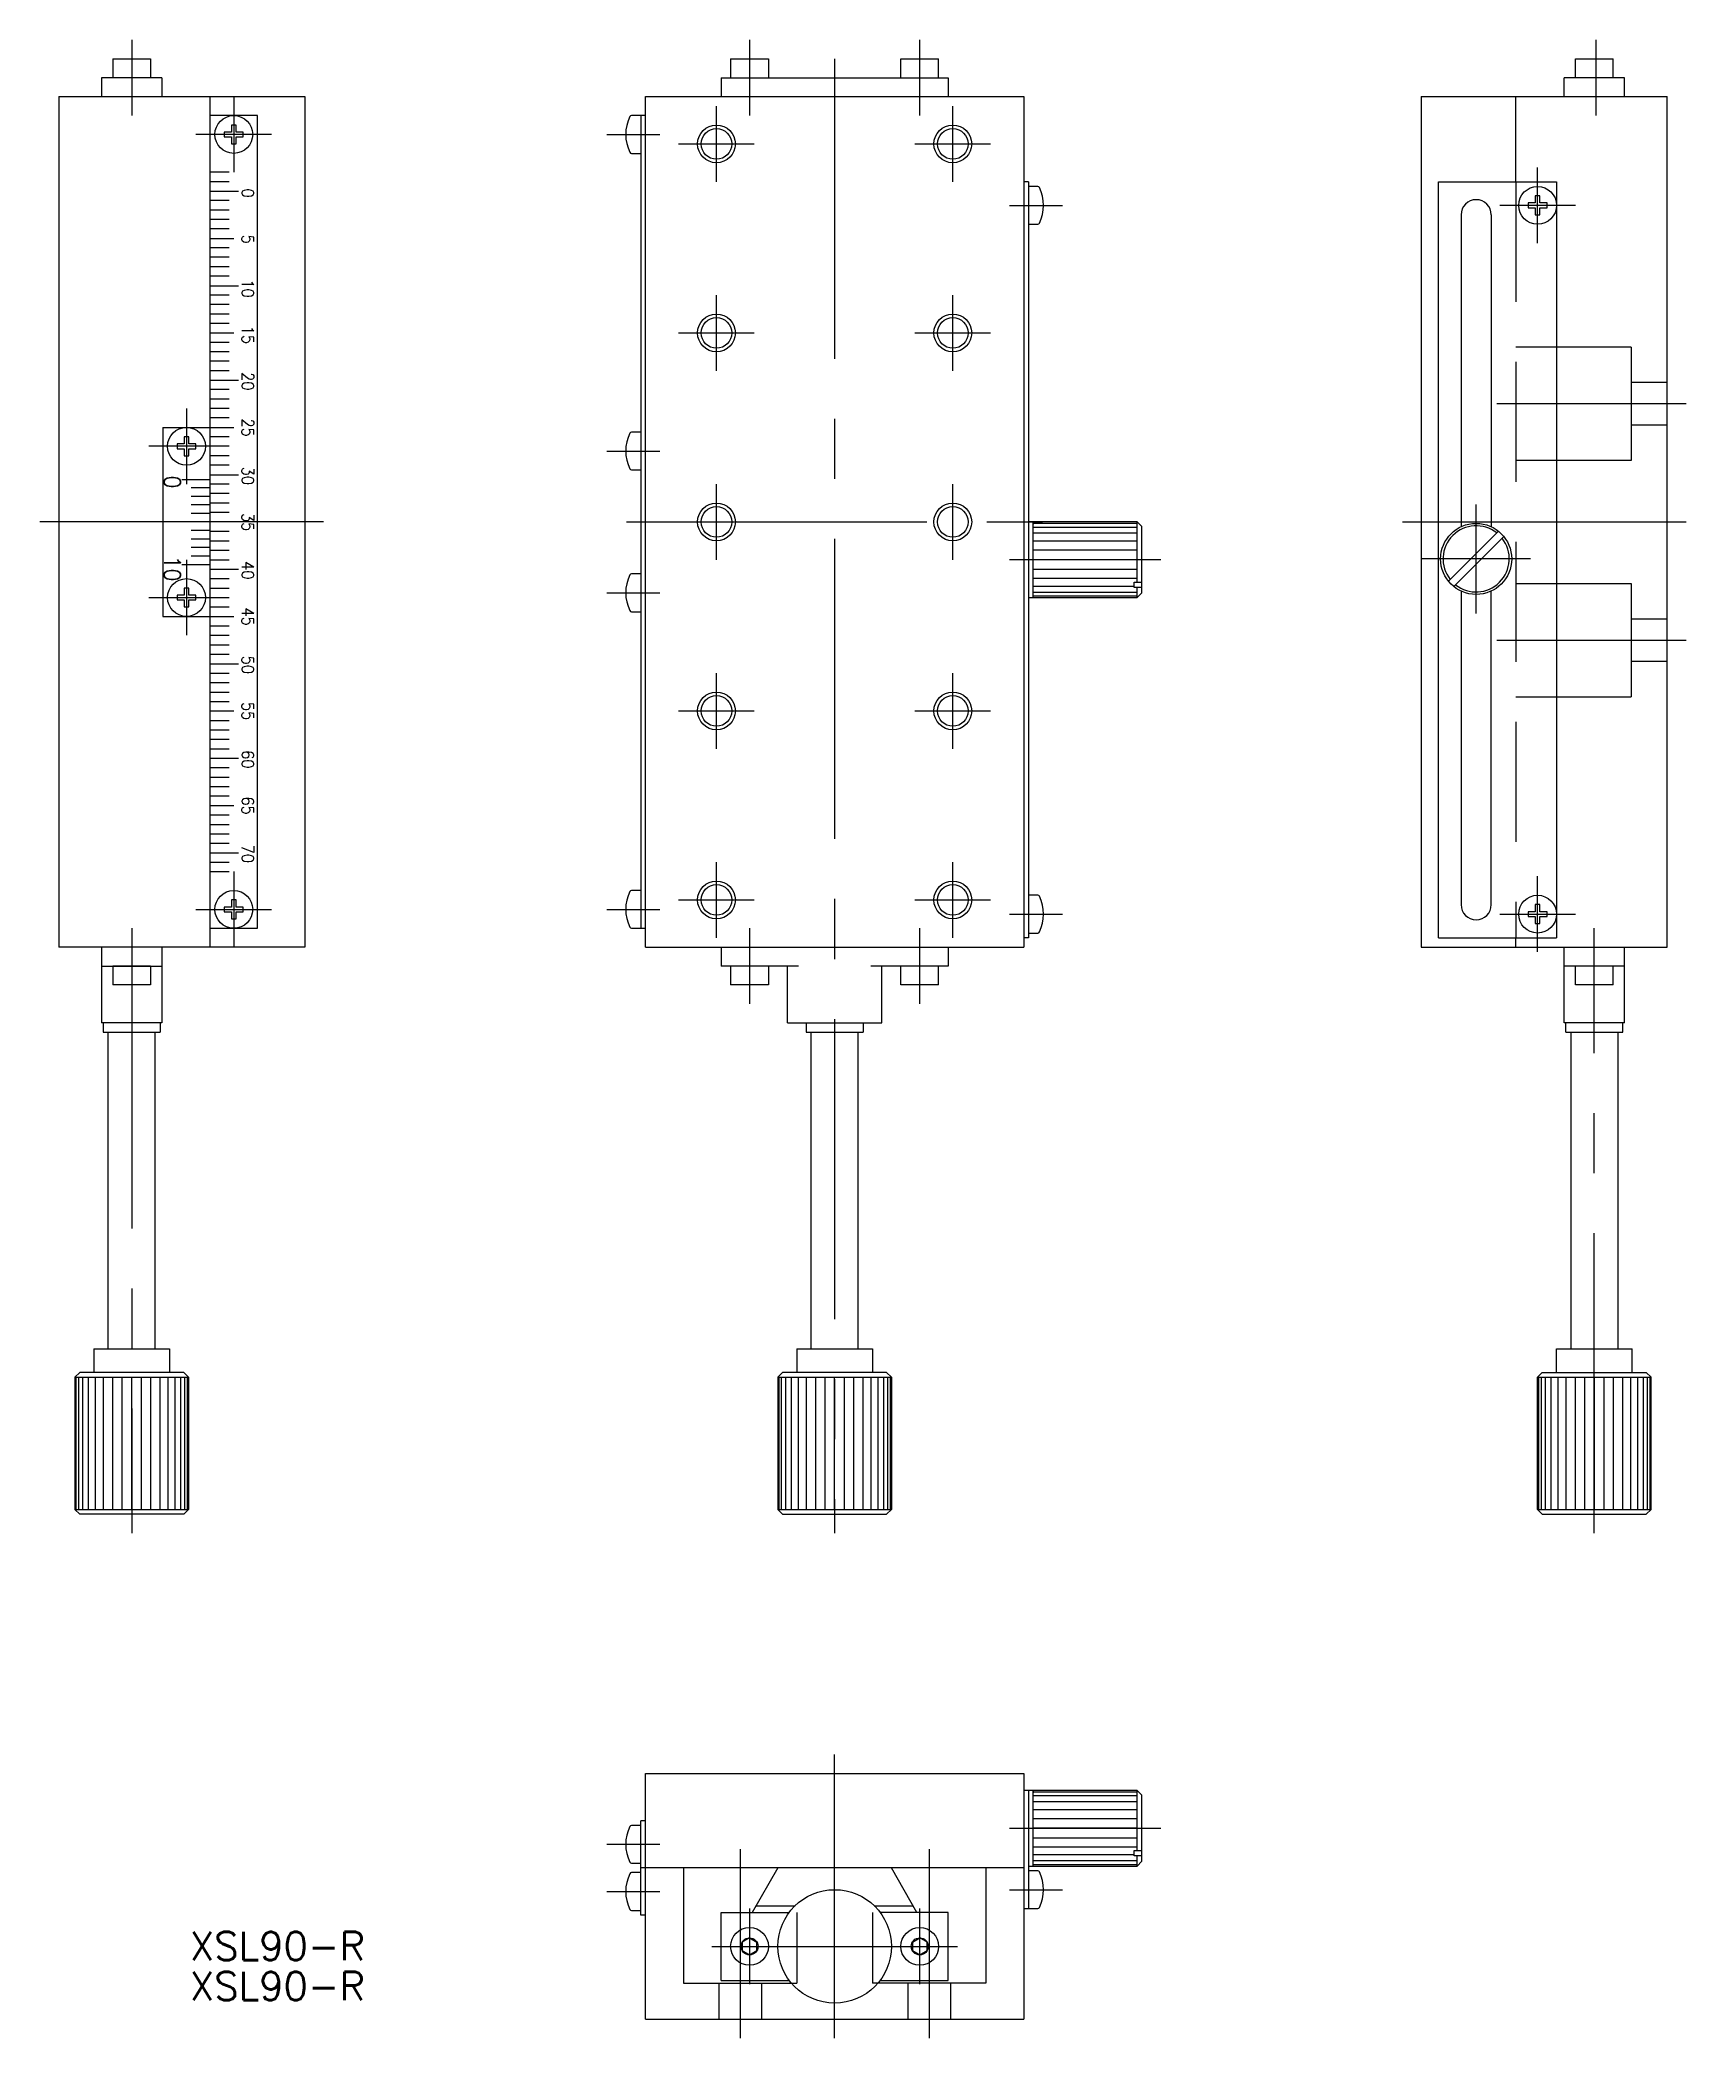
# Model space of a CAD drawing. Extents: x -84 to 90, y -160 to 51.
import ezdxf

# ---------------------------------------------------------------- set-up
doc = ezdxf.new("R2010")
doc.units = 0
doc.linetypes.add('CENTER', pattern=[50.8, 31.75, -6.35, 6.35, -6.35])
doc.linetypes.add('DASHED', pattern=[19.05, 12.7, -6.35])
doc.layers.get('0').update_dxf_attribs({"linetype": 'CONTINUOUS'})
doc.layers.add('CENTER', color=1, linetype='CENTER')
doc.styles.add('CONVERTER_1', font='txt.shx', dxfattribs={"width": 0.9})
doc.styles.get("Standard").update_dxf_attribs({"font": 'txt.shx', "height": 3, "bigfont": 'bigfont.shx'})

# ---------------------------------------------------------------- blocks, each defined once
blk = doc.blocks.new('*U2')
at = {"color": 7, "linetype": 'CONTINUOUS', "style": 'CONVERTER_1', "width": 0.9}
blk.add_text('70', height=1.25, rotation=270, dxfattribs=at).set_placement((-62.69, -34.16))
blk = doc.blocks.new('*U3')
at = {"color": 7, "linetype": 'CONTINUOUS', "style": 'CONVERTER_1', "width": 0.9}
blk.add_text('65', height=1.25, rotation=270, dxfattribs=at).set_placement((-62.69, -29.06))
blk = doc.blocks.new('*U4')
at = {"color": 7, "linetype": 'CONTINUOUS', "style": 'CONVERTER_1', "width": 0.9}
blk.add_text('60', height=1.25, rotation=270, dxfattribs=at).set_placement((-62.69, -24.16))
blk = doc.blocks.new('*U5')
at = {"color": 7, "linetype": 'CONTINUOUS', "style": 'CONVERTER_1', "width": 0.9}
blk.add_text('50', height=1.25, rotation=270, dxfattribs=at).set_placement((-62.69, -14.16))
blk = doc.blocks.new('*U6')
at = {"color": 7, "linetype": 'CONTINUOUS', "style": 'CONVERTER_1', "width": 0.9}
blk.add_text('55', height=1.25, rotation=270, dxfattribs=at).set_placement((-62.69, -19.06))
blk = doc.blocks.new('*U7')
at = {"color": 7, "linetype": 'CONTINUOUS', "style": 'CONVERTER_1', "width": 0.9}
blk.add_text('45', height=1.25, rotation=270, dxfattribs=at).set_placement((-62.69, -9.06))
blk = doc.blocks.new('*U8')
at = {"color": 7, "linetype": 'CONTINUOUS', "style": 'CONVERTER_1', "width": 0.9}
blk.add_text('10', height=1.75, rotation=270, dxfattribs=at).set_placement((-70.94, -3.58))
blk = doc.blocks.new('*U9')
at = {"color": 7, "linetype": 'CONTINUOUS', "style": 'CONVERTER_1', "width": 0.9}
blk.add_text('40', height=1.25, rotation=270, dxfattribs=at).set_placement((-62.69, -4.16))
blk = doc.blocks.new('*U10')
at = {"color": 7, "linetype": 'CONTINUOUS', "style": 'CONVERTER_1', "width": 0.9}
blk.add_text('35', height=1.25, rotation=270, dxfattribs=at).set_placement((-62.69, 0.94))
blk = doc.blocks.new('*U11')
at = {"color": 7, "linetype": 'CONTINUOUS', "style": 'CONVERTER_1', "width": 0.9}
blk.add_text('0', height=1.75, rotation=270, dxfattribs=at).set_placement((-70.94, 4.89))
blk = doc.blocks.new('*U12')
at = {"color": 7, "linetype": 'CONTINUOUS', "style": 'CONVERTER_1', "width": 0.9}
blk.add_text('25', height=1.25, rotation=270, dxfattribs=at).set_placement((-62.69, 10.94))
blk = doc.blocks.new('*U13')
at = {"color": 7, "linetype": 'CONTINUOUS', "style": 'CONVERTER_1', "width": 0.9}
blk.add_text('30', height=1.25, rotation=270, dxfattribs=at).set_placement((-62.69, 5.84))
blk = doc.blocks.new('*U14')
at = {"color": 7, "linetype": 'CONTINUOUS', "style": 'CONVERTER_1', "width": 0.9}
blk.add_text('20', height=1.25, rotation=270, dxfattribs=at).set_placement((-62.69, 15.84))
blk = doc.blocks.new('*U15')
at = {"color": 7, "linetype": 'CONTINUOUS', "style": 'CONVERTER_1', "width": 0.9}
blk.add_text('15', height=1.25, rotation=270, dxfattribs=at).set_placement((-62.69, 20.75))
blk = doc.blocks.new('*U16')
at = {"color": 7, "linetype": 'CONTINUOUS', "style": 'CONVERTER_1', "width": 0.9}
blk.add_text('10', height=1.25, rotation=270, dxfattribs=at).set_placement((-62.69, 25.66))
blk = doc.blocks.new('*U17')
at = {"color": 7, "linetype": 'CONTINUOUS', "style": 'CONVERTER_1', "width": 0.9}
blk.add_text('0', height=1.25, rotation=270, dxfattribs=at).set_placement((-62.69, 35.28))
blk = doc.blocks.new('*U18')
at = {"color": 7, "linetype": 'CONTINUOUS', "style": 'CONVERTER_1', "width": 0.9}
blk.add_text('5', height=1.25, rotation=270, dxfattribs=at).set_placement((-62.69, 30.38))
blk = doc.blocks.new('*U19')
at = {"color": 7, "linetype": 'CONTINUOUS'}
blk.add_text('XSL90-R', height=3, dxfattribs=at).set_placement((-68.19, -152.19))
blk = doc.blocks.new('*U20')
at = {"color": 7, "linetype": 'CONTINUOUS'}
blk.add_text('XSL90-R', height=3, dxfattribs=at).set_placement((-68.19, -156.44))

msp = doc.modelspace()

# ---------------------------------------------------------------- linework, layer by layer
at = {"color": 7, "linetype": 'CONTINUOUS'}
for p, q in [((-76.36, 49), (-76.36, 47)), ((-76.36, 49), (-72.36, 49)), ((-72.36, 49), (-72.36, 47)), ((-11, 49), (-11, 47)), ((-11, 49), (-7, 49)), ((-7, 49), (-7, 47)), ((7, 47), (7, 49)), ((7, 49), (11, 49)), ((11, 47), (11, 49)), ((78.36, 47), (78.36, 49)), ((78.36, 49), (82.36, 49)), ((82.36, 47), (82.36, 49)), ((-71.16, 47), (-77.56, 47)), ((-77.56, 47), (-77.56, 45)), ((-71.16, 47), (-71.16, 45)), ((-12, 47), (12, 47)), ((-12, 47), (-12, 45)), ((11, 47), (12, 47)), ((12, 47), (12, 45)), ((83.56, 47), (77.16, 47)), ((77.16, 45), (77.16, 47)), ((83.56, 45), (83.56, 47)), ((-82.06, 45), (-82.06, -45)), ((-82.06, 45), (-56.06, 45)), ((-66.06, -43), (-66.06, 45)), ((-56.06, 45), (-56.06, -45)), ((-20, -45), (-20, 45)), ((-20, 45), (20, 45)), ((20, 45), (20, -45)), ((62.06, 45), (88.06, 45)), ((62.06, 45), (62.06, -45)), ((72.06, 36), (72.06, 45)), ((88.06, -45), (88.06, 45)), ((-61.06, 43), (-66.06, 43)), ((-61.06, -43), (-61.06, 43)), ((-20, 43), (-21.49, 43)), ((-20.5, 43), (-20.5, -43)), ((-63.81, 41.25), (-64.56, 41.25)), ((-64.56, 41.25), (-64.56, 40.75)), ((-64.56, 40.75), (-63.81, 40.75)), ((-63.81, 42), (-63.81, 41.25)), ((-63.31, 42), (-63.81, 42)), ((-63.81, 40.75), (-63.81, 40)), ((-63.31, 41.25), (-63.31, 42)), ((-62.56, 41.25), (-63.31, 41.25)), ((-63.31, 40), (-63.31, 40.75)), ((-63.31, 40.75), (-62.56, 40.75)), ((-62.56, 40.75), (-62.56, 41.25)), ((-63.81, 40), (-63.31, 40)), ((-21.49, 39), (-20.5, 39)), ((-64.06, 37), (-66.06, 37)), ((-64.06, 36), (-66.06, 36)), ((20.5, 36), (20, 36)), ((20.5, 36), (20.5, -44)), ((63.86, -44), (63.86, 36)), ((63.86, 36), (76.36, 36)), ((76.36, 36), (76.36, -44)), ((-66.06, 35), (-63.06, 35)), ((-64.06, 34), (-66.06, 34)), ((21.49, 35.5), (20.5, 35.5)), ((74.61, 34.5), (74.11, 34.5)), ((74.11, 34.5), (74.11, 33.75)), ((74.61, 33.75), (74.61, 34.5)), ((-64.06, 33), (-66.06, 33)), ((-64.06, 32), (-66.06, 32)), ((66.26, 32.5), (66.26, -0.51)), ((69.46, 32.5), (69.46, -0.51)), ((74.11, 33.75), (73.36, 33.75)), ((73.36, 33.75), (73.36, 33.25)), ((73.36, 33.25), (74.11, 33.25)), ((74.11, 33.25), (74.11, 32.5)), ((74.11, 32.5), (74.61, 32.5)), ((75.36, 33.75), (74.61, 33.75)), ((74.61, 33.25), (75.36, 33.25)), ((74.61, 32.5), (74.61, 33.25)), ((75.36, 33.25), (75.36, 33.75)), ((-64.06, 31), (-66.06, 31)), ((-66.06, 25), (-66.06, 30)), ((-66.06, 30), (-63.56, 30)), ((20.5, 31.5), (21.49, 31.5)), ((-64.06, 29), (-66.06, 29)), ((-64.06, 28), (-66.06, 28)), ((-64.06, 27), (-66.06, 27)), ((-64.06, 26), (-66.06, 26)), ((-66.06, 25), (-63.06, 25)), ((-64.06, 24), (-66.06, 24)), ((-64.06, 23), (-66.06, 23)), ((-64.06, 22), (-66.06, 22)), ((-64.06, 21), (-66.06, 21)), ((-66.06, 20), (-63.56, 20)), ((-64.06, 19), (-66.06, 19)), ((-64.06, 18), (-66.06, 18)), ((-64.06, 17), (-66.06, 17)), ((-64.06, 16), (-66.06, 16)), ((-66.06, 15), (-63.06, 15)), ((-64.06, 14), (-66.06, 14)), ((-64.06, 13), (-66.06, 13)), ((-64.06, 12), (-66.06, 12)), ((-64.06, 11), (-66.06, 11)), ((-71.06, 10), (-63.56, 10)), ((-71.06, 10), (-71.06, -10)), ((-68.31, 9), (-68.81, 9)), ((-68.81, 9), (-68.81, 8.25)), ((-68.31, 8.25), (-68.31, 9)), ((-64.06, 9), (-66.06, 9)), ((-20.5, 9.5), (-21.49, 9.5)), ((-68.81, 8.25), (-69.56, 8.25)), ((-69.56, 8.25), (-69.56, 7.75)), ((-69.56, 7.75), (-68.81, 7.75)), ((-68.81, 7.75), (-68.81, 7)), ((-68.81, 7), (-68.31, 7)), ((-67.56, 8.25), (-68.31, 8.25)), ((-68.31, 7), (-68.31, 7.75)), ((-68.31, 7.75), (-67.56, 7.75)), ((-67.56, 7.75), (-67.56, 8.25)), ((-64.06, 8), (-66.06, 8)), ((-64.06, 7), (-66.06, 7)), ((-69.06, 4.5), (-66.06, 4.5)), ((-64.06, 6), (-66.06, 6)), ((-66.06, 5), (-63.06, 5)), ((-21.49, 5.5), (-20.5, 5.5)), ((-66.06, 3.6), (-68.06, 3.6)), ((-66.06, 2.7), (-68.06, 2.7)), ((-64.06, 4), (-66.06, 4)), ((-64.06, 3), (-66.06, 3)), ((-63.56, 0), (-68.56, 0)), ((-66.06, 1.8), (-68.06, 1.8)), ((-66.06, 0.9), (-68.06, 0.9)), ((-64.06, 2), (-66.06, 2)), ((-64.06, 1), (-66.06, 1)), ((32, 0), (20.5, 0)), ((21, -8), (21, 0)), ((21, 0), (21, -0.25)), ((32, -6.36), (32, 0)), ((32, 0), (32.5, -0.5)), ((-66.06, -0.9), (-68.06, -0.9)), ((-68.06, -1.8), (-66.06, -1.8)), ((-64.06, -1), (-66.06, -1)), ((-66.06, -2), (-64.06, -2)), ((21, -0.14), (32, -0.14)), ((21, -0.54), (32, -0.54)), ((21, -1.17), (32, -1.17)), ((21, -2), (32, -2)), ((32.5, -7.5), (32.5, -0.5)), ((64.93, -6.28), (70.22, -0.99)), ((65.5, -6.84), (70.79, -1.55)), ((-66.06, -2.7), (-68.06, -2.7)), ((-68.06, -3.6), (-66.06, -3.6)), ((-66.06, -3), (-64.06, -3)), ((-66.06, -4), (-64.06, -4)), ((21, -2.96), (32, -2.96)), ((32, -4), (21, -4)), ((-69.06, -4.5), (-66.06, -4.5)), ((-66.06, -5), (-63.06, -5)), ((-66.06, -6), (-64.06, -6)), ((-20.5, -5.5), (-21.49, -5.5)), ((32, -5.04), (21, -5.04)), ((32, -6), (21, -6)), ((-68.81, -7.75), (-69.56, -7.75)), ((-69.56, -7.75), (-69.56, -8.25)), ((-68.81, -7.75), (-69.56, -7.75)), ((-69.56, -8.25), (-68.81, -8.25)), ((-68.81, -7), (-68.81, -7.75)), ((-68.31, -7), (-68.81, -7)), ((-68.81, -7), (-68.81, -7.75)), ((-68.81, -8.25), (-68.81, -9)), ((-68.31, -7.75), (-68.31, -7)), ((-67.56, -7.75), (-68.31, -7.75)), ((-68.31, -9), (-68.31, -8.25)), ((-68.31, -8.25), (-67.56, -8.25)), ((-67.56, -8.25), (-67.56, -7.75)), ((-66.06, -7), (-64.06, -7)), ((-66.06, -8), (-64.06, -8)), ((20.5, -8), (32, -8)), ((31.7, -6.83), (21, -6.83)), ((32, -7.46), (21, -7.46)), ((32, -7.86), (21, -7.86)), ((31.7, -6.93), (31.7, -6.36)), ((31.7, -6.36), (32.5, -6.36)), ((32.5, -6.93), (31.7, -6.93)), ((32, -8), (32, -6.93)), ((32.5, -7.5), (32, -8)), ((66.26, -7.32), (66.26, -40.5)), ((69.46, -40.5), (69.46, -7.32)), ((-71.06, -10), (-63.56, -10)), ((-68.81, -9), (-68.31, -9)), ((-66.06, -9), (-64.06, -9)), ((-21.49, -9.5), (-20.5, -9.5)), ((-66.06, -11), (-64.06, -11)), ((-66.06, -12), (-64.06, -12)), ((-66.06, -13), (-64.06, -13)), ((-66.06, -14), (-64.06, -14)), ((-66.06, -15), (-63.06, -15)), ((-66.06, -16), (-64.06, -16)), ((-66.06, -17), (-64.06, -17)), ((-66.06, -18), (-64.06, -18)), ((-66.06, -19), (-64.06, -19)), ((-66.06, -20), (-63.56, -20)), ((-66.06, -21), (-64.06, -21)), ((-66.06, -22), (-64.06, -22)), ((-66.06, -23), (-64.06, -23)), ((-66.06, -24), (-64.06, -24)), ((-66.06, -25), (-63.06, -25)), ((-66.06, -26), (-64.06, -26)), ((-66.06, -27), (-64.06, -27)), ((-66.06, -28), (-64.06, -28)), ((-66.06, -29), (-64.06, -29)), ((-66.06, -30), (-63.56, -30)), ((-66.06, -31), (-64.06, -31)), ((-66.06, -32), (-64.06, -32)), ((-66.06, -33), (-64.06, -33)), ((-66.06, -34), (-64.06, -34)), ((-66.06, -35), (-63.06, -35)), ((-66.06, -36), (-64.06, -36)), ((-66.06, -37), (-64.06, -37)), ((-63.81, -40), (-63.81, -40.75)), ((-63.31, -40), (-63.81, -40)), ((-63.31, -40.75), (-63.31, -40)), ((-20.5, -39), (-21.49, -39)), ((21.49, -39.5), (20.5, -39.5)), ((-64.56, -40.75), (-64.56, -41.25)), ((-63.81, -40.75), (-64.56, -40.75)), ((-64.56, -41.25), (-63.81, -41.25)), ((-63.81, -41.25), (-63.81, -42)), ((-63.81, -42), (-63.31, -42)), ((-62.56, -40.75), (-63.31, -40.75)), ((-63.31, -41.25), (-62.56, -41.25)), ((-63.31, -42), (-63.31, -41.25)), ((-62.56, -41.25), (-62.56, -40.75)), ((73.36, -41.25), (73.36, -41.75)), ((74.11, -41.25), (73.36, -41.25)), ((73.36, -41.75), (74.11, -41.75)), ((74.11, -40.5), (74.11, -41.25)), ((74.61, -40.5), (74.11, -40.5)), ((74.11, -41.75), (74.11, -42.5)), ((74.61, -41.25), (74.61, -40.5)), ((75.36, -41.25), (74.61, -41.25)), ((74.61, -41.75), (75.36, -41.75)), ((74.61, -42.5), (74.61, -41.75)), ((75.36, -41.75), (75.36, -41.25)), ((-66.06, -43), (-61.06, -43)), ((-66.06, -45), (-66.06, -43)), ((-21.49, -43), (-20, -43)), ((20.5, -44), (20, -44)), ((20.5, -44), (20, -44)), ((20.5, -43.5), (21.49, -43.5)), ((63.86, -44), (76.36, -44)), ((72.06, -45), (72.06, -44)), ((74.11, -42.5), (74.61, -42.5)), ((-56.06, -45), (-82.06, -45)), ((-77.56, -45), (-77.56, -53)), ((-71.16, -45), (-71.16, -53)), ((-20, -45), (20, -45)), ((-12, -45), (-12, -47)), ((12, -45), (12, -47)), ((62.06, -45), (88.06, -45)), ((77.16, -53), (77.16, -45)), ((83.56, -53), (83.56, -45)), ((-77.56, -47), (-71.16, -47)), ((-72.36, -47), (-76.36, -47)), ((-76.36, -47), (-76.36, -49)), ((-72.36, -47), (-72.36, -49)), ((-3.84, -47), (-12, -47)), ((-11, -47), (-11, -49)), ((-7, -47), (-7, -49)), ((-5, -53), (-5, -47)), ((12, -47), (3.84, -47)), ((5, -53), (5, -47)), ((7, -49), (7, -47)), ((11, -49), (11, -47)), ((83.56, -47), (77.16, -47)), ((78.36, -49), (78.36, -47)), ((82.36, -49), (82.36, -47)), ((-72.36, -49), (-76.36, -49)), ((-7, -49), (-11, -49)), ((11, -49), (7, -49)), ((82.36, -49), (78.36, -49)), ((-71.16, -53), (-77.56, -53)), ((-77.36, -53), (-77.36, -54)), ((-77.36, -54), (-71.36, -54)), ((-76.86, -87.5), (-76.86, -54)), ((-71.86, -87.5), (-71.86, -54)), ((-71.36, -53), (-71.36, -54)), ((-5, -53), (5, -53)), ((-3, -53), (-3, -54)), ((-3, -54), (3, -54)), ((-2.5, -87.5), (-2.5, -54)), ((2.5, -87.5), (2.5, -54)), ((3, -53), (3, -54)), ((83.56, -53), (77.16, -53)), ((77.36, -54), (77.36, -53)), ((77.36, -54), (83.36, -54)), ((77.86, -54), (77.86, -87.5)), ((82.86, -54), (82.86, -87.5)), ((83.36, -54), (83.36, -53)), ((-78.36, -87.5), (-78.36, -90)), ((-78.36, -87.5), (-70.36, -87.5)), ((-70.36, -87.5), (-70.36, -90)), ((-70.36, -87.5), (-70.36, -90)), ((-4, -87.5), (-4, -90)), ((-4, -87.5), (4, -87.5)), ((4, -87.5), (4, -90)), ((4, -87.5), (4, -90)), ((76.36, -90), (76.36, -87.5)), ((76.36, -90), (76.36, -87.5)), ((76.36, -87.5), (84.36, -87.5)), ((84.36, -90), (84.36, -87.5)), ((-80.36, -90.5), (-79.86, -90)), ((-80.36, -90.5), (-80.36, -104.5)), ((-80.36, -90.5), (-68.36, -90.5)), ((-80.27, -90.5), (-80.27, -104.5)), ((-80, -90.5), (-80, -104.5)), ((-68.86, -90), (-79.86, -90)), ((-79.56, -90.5), (-79.56, -104.5)), ((-78.96, -90.5), (-78.96, -104.5)), ((-78.22, -90.5), (-78.22, -104.5)), ((-77.36, -90.5), (-77.36, -104.5)), ((-76.38, -90.5), (-76.38, -104.5)), ((-75.4, -90.5), (-75.4, -104.5)), ((-74.36, -104.5), (-74.36, -90.5)), ((-73.32, -104.5), (-73.32, -90.5)), ((-72.34, -104.5), (-72.34, -90.5)), ((-71.36, -104.5), (-71.36, -90.5)), ((-70.5, -104.5), (-70.5, -90.5)), ((-69.76, -104.5), (-69.76, -90.5)), ((-69.16, -104.5), (-69.16, -90.5)), ((-68.86, -90), (-68.36, -90.5)), ((-68.72, -104.5), (-68.72, -90.5)), ((-68.45, -104.5), (-68.45, -90.5)), ((-68.36, -90.5), (-68.36, -104.5)), ((-68.36, -104.5), (-68.36, -90.5)), ((-6, -90.5), (-5.5, -90)), ((-6, -90.5), (-6, -104.5)), ((-6, -90.5), (6, -90.5)), ((-5.91, -90.5), (-5.91, -104.5)), ((-5.64, -90.5), (-5.64, -104.5)), ((5.5, -90), (-5.5, -90)), ((-5.2, -90.5), (-5.2, -104.5)), ((-4.6, -90.5), (-4.6, -104.5)), ((-3.86, -90.5), (-3.86, -104.5)), ((-3, -90.5), (-3, -104.5)), ((-2.02, -90.5), (-2.02, -104.5)), ((-1.04, -90.5), (-1.04, -104.5)), ((0, -104.5), (0, -90.5)), ((1.04, -104.5), (1.04, -90.5)), ((2.02, -104.5), (2.02, -90.5)), ((3, -104.5), (3, -90.5)), ((3.86, -104.5), (3.86, -90.5)), ((4.6, -104.5), (4.6, -90.5)), ((5.2, -104.5), (5.2, -90.5)), ((5.5, -90), (6, -90.5)), ((5.64, -104.5), (5.64, -90.5)), ((5.91, -104.5), (5.91, -90.5)), ((6, -104.5), (6, -90.5)), ((6, -90.5), (6, -104.5)), ((74.36, -90.5), (74.86, -90)), ((74.36, -90.5), (74.36, -104.5)), ((74.36, -104.5), (74.36, -90.5)), ((74.36, -90.5), (86.36, -90.5)), ((74.45, -90.5), (74.45, -104.5)), ((74.72, -90.5), (74.72, -104.5)), ((74.86, -90), (85.86, -90)), ((75.16, -90.5), (75.16, -104.5)), ((75.76, -90.5), (75.76, -104.5)), ((76.5, -90.5), (76.5, -104.5)), ((77.36, -90.5), (77.36, -104.5)), ((78.34, -90.5), (78.34, -104.5)), ((79.32, -90.5), (79.32, -104.5)), ((80.36, -90.5), (80.36, -104.5)), ((81.4, -104.5), (81.4, -90.5)), ((82.38, -104.5), (82.38, -90.5)), ((83.36, -104.5), (83.36, -90.5)), ((84.22, -104.5), (84.22, -90.5)), ((84.96, -104.5), (84.96, -90.5)), ((85.56, -104.5), (85.56, -90.5)), ((85.86, -90), (86.36, -90.5)), ((86, -104.5), (86, -90.5)), ((86.27, -104.5), (86.27, -90.5)), ((86.36, -104.5), (86.36, -90.5)), ((-79.86, -105), (-80.36, -104.5)), ((-80.36, -104.5), (-68.36, -104.5)), ((-68.86, -105), (-79.86, -105)), ((-68.86, -105), (-68.36, -104.5)), ((-5.5, -105), (-6, -104.5)), ((-6, -104.5), (6, -104.5)), ((-5.5, -105), (5.5, -105)), ((5.5, -105), (6, -104.5)), ((74.36, -104.5), (74.86, -105)), ((74.36, -104.5), (86.36, -104.5)), ((74.86, -105), (85.86, -105)), ((86.36, -104.5), (85.86, -105)), ((-20, -158.43), (-20, -132.43)), ((-20, -132.43), (20, -132.43)), ((20, -132.43), (20, -158.43)), ((32, -134.23), (20, -134.23)), ((20.5, -134.23), (20.5, -146.73)), ((21, -142.23), (21, -134.23)), ((21, -134.23), (21, -134.48)), ((21, -134.37), (32, -134.37)), ((21, -134.77), (32, -134.77)), ((32, -140.59), (32, -134.23)), ((32, -134.23), (32.5, -134.73)), ((32.5, -141.73), (32.5, -134.73)), ((21, -135.4), (32, -135.4)), ((21, -136.23), (32, -136.23)), ((21, -137.19), (32, -137.19)), ((-20.5, -137.93), (-21.49, -137.93)), ((-20.5, -147.43), (-20.5, -137.43)), ((-20, -137.43), (-20.5, -137.43)), ((32, -138.23), (21, -138.23)), ((32, -139.27), (21, -139.27)), ((32, -140.23), (21, -140.23)), ((31.7, -141.06), (21, -141.06)), ((31.7, -141.16), (31.7, -140.59)), ((31.7, -140.59), (32.5, -140.59)), ((32.5, -141.16), (31.7, -141.16)), ((32, -142.23), (32, -141.16)), ((-21.49, -141.93), (-20.5, -141.93)), ((-20.5, -142.93), (-21.49, -142.93)), ((20, -142.43), (-20.5, -142.43)), ((-6, -142.43), (-8.71, -147.13)), ((8.71, -147.13), (6, -142.43)), ((20.5, -142.23), (32, -142.23)), ((21.49, -142.73), (20.5, -142.73)), ((32, -141.69), (21, -141.69)), ((32, -142.09), (21, -142.09)), ((32.5, -141.73), (32, -142.23)), ((-21.49, -146.93), (-20.5, -146.93)), ((-20, -147.43), (-20.5, -147.43)), ((-20, -147.43), (-20, -147.13)), ((-12, -154.33), (-12, -147.13)), ((-12, -147.13), (-4.8, -147.13)), ((-8.31, -146.43), (-4.18, -146.43)), ((4.18, -146.43), (8.31, -146.43)), ((12, -147.13), (4.8, -147.13)), ((12, -154.33), (12, -147.13)), ((20, -146.73), (21.49, -146.73)), ((-9, -149.83), (-9.78, -150.28)), ((-9, -149.83), (-8.22, -150.28)), ((8.22, -150.28), (9, -149.83)), ((9.78, -150.28), (9, -149.83)), ((-9.78, -150.28), (-9.78, -151.18)), ((-9.78, -151.18), (-9, -151.63)), ((-9, -151.63), (-8.22, -151.18)), ((-8.22, -151.18), (-8.22, -150.28)), ((8.22, -150.28), (8.22, -151.18)), ((8.22, -151.18), (9, -151.63)), ((9, -151.63), (9.78, -151.18)), ((9.78, -151.18), (9.78, -150.28)), ((-12, -154.33), (-4.8, -154.33)), ((4.8, -154.33), (12, -154.33)), ((-20, -158.43), (20, -158.43))]:
    msp.add_line(p, q, dxfattribs=at)
at = {"color": 3, "linetype": 'DASHED'}
for p, q in [((72.06, 36), (72.06, -44)), ((84.26, 18.5), (72.06, 18.5)), ((84.26, 18.5), (84.26, 6.5)), ((88.06, 14.75), (84.26, 14.75)), ((88.06, 10.25), (84.26, 10.25)), ((84.26, 6.5), (72.06, 6.5)), ((72.06, -6.5), (84.26, -6.5)), ((84.26, -6.5), (84.26, -18.5)), ((84.26, -10.25), (88.06, -10.25)), ((84.26, -14.75), (88.06, -14.75)), ((72.06, -18.5), (84.26, -18.5)), ((-16, -142.43), (-16, -154.63)), ((16, -142.43), (16, -154.63)), ((-4, -147.13), (-4, -154.63)), ((4, -147.13), (4, -154.63)), ((-16, -154.63), (-4, -154.63)), ((-12.25, -154.63), (-12.25, -158.43)), ((-7.75, -154.63), (-7.75, -158.43)), ((16, -154.63), (4, -154.63)), ((7.75, -154.63), (7.75, -158.43)), ((12.25, -154.63), (12.25, -158.43))]:
    msp.add_line(p, q, dxfattribs=at)
at = {"color": 7, "linetype": 'CONTINUOUS'}
for centre, radius in [((-63.56, 41), 2), ((-12.5, 40), 1.62), ((12.5, 40), 1.62), ((74.36, 33.5), 2), ((-12.5, 20), 1.62), ((12.5, 20), 1.62), ((-68.56, 8), 2), ((-12.5, 0), 1.62), ((12.5, 0), 1.62), ((67.86, -3.91), 3.76), ((-68.56, -8), 2), ((-12.5, -20), 1.62), ((12.5, -20), 1.62), ((-63.56, -41), 2), ((-12.5, -40), 1.62), ((12.5, -40), 1.62), ((74.36, -41.5), 2), ((0, -150.73), 6), ((-9, -150.73), 2), ((-9, -150.73), 0.9), ((9, -150.73), 2), ((9, -150.73), 0.9)]:
    msp.add_circle(centre, radius, dxfattribs=at)
at = {"color": 3, "linetype": 'CONTINUOUS'}
for centre in [(-12.5, 40), (12.5, 40), (-12.5, 20), (12.5, 20), (-12.5, 0), (12.5, 0), (-12.5, -20), (12.5, -20), (-12.5, -40), (12.5, -40)]:
    msp.add_circle(centre, 2, dxfattribs=at)
at = {"color": 7, "linetype": 'CONTINUOUS'}
for centre, radius, start, end in [((-17.75, 41), 4.35, 154.3284, 205.6716), ((-21.49, 42.8), 0.2, 90, 154.3284), ((-21.49, 39.2), 0.2, 205.6716, 270), ((21.49, 35.3), 0.2, 25.6716, 90), ((17.75, 33.5), 4.35, 334.3284, 25.6716), ((67.86, 32.5), 1.6, 0, 180), ((21.49, 31.7), 0.2, 270, 334.3284), ((-17.75, 7.5), 4.35, 154.3284, 205.6716), ((-21.49, 9.3), 0.2, 90, 154.3284), ((-21.49, 5.7), 0.2, 205.6716, 270), ((67.86, -3.91), 3.5, 51.5624, 218.4376), ((67.86, -3.91), 3.5, 231.5624, 38.4376), ((-17.75, -7.5), 4.35, 154.3284, 205.6716), ((-21.49, -5.7), 0.2, 90, 154.3284), ((-21.49, -9.3), 0.2, 205.6716, 270), ((-17.75, -41), 4.35, 154.3284, 205.6716), ((-21.49, -39.2), 0.2, 90, 154.3284), ((21.49, -39.7), 0.2, 25.6716, 90), ((17.75, -41.5), 4.35, 334.3284, 25.6716), ((67.86, -40.5), 1.6, 180, 0), ((-21.49, -42.8), 0.2, 205.6716, 270), ((21.49, -43.3), 0.2, 270, 334.3284), ((-17.75, -139.93), 4.35, 154.3284, 205.6716), ((-21.49, -138.13), 0.2, 90, 154.3284), ((-17.75, -144.93), 4.35, 154.3284, 205.6716), ((-21.49, -141.73), 0.2, 205.6716, 270), ((-21.49, -143.13), 0.2, 90, 154.3284), ((21.49, -142.93), 0.2, 25.6716, 90), ((17.75, -144.73), 4.35, 334.3284, 25.6716), ((-21.49, -146.73), 0.2, 205.6716, 270), ((21.49, -146.53), 0.2, 270, 334.3284)]:
    msp.add_arc(centre, radius, start, end, dxfattribs=at)
at = {"layer": 'CENTER', "color": 1, "linetype": 'CENTER'}
for p, q in [((-74.36, 51), (-74.36, 43)), ((-9, 51), (-9, 43)), ((9, 43), (9, 51)), ((80.56, 43), (80.56, 51)), ((0, 49), (0, -107)), ((-63.56, 45), (-63.56, 37)), ((-12.5, 36), (-12.5, 44)), ((12.5, 36), (12.5, 44)), ((-59.56, 41), (-67.56, 41)), ((-24.1, 41), (-18.5, 41)), ((-16.5, 40), (-8.5, 40)), ((8.5, 40), (16.5, 40)), ((74.36, 29.5), (74.36, 37.5)), ((18.5, 33.5), (24.1, 33.5)), ((78.36, 33.5), (70.36, 33.5)), ((-12.5, 16), (-12.5, 24)), ((12.5, 16), (12.5, 24)), ((-16.5, 20), (-8.5, 20)), ((8.5, 20), (16.5, 20)), ((-68.56, 12), (-68.56, 4)), ((90.06, 12.5), (70.06, 12.5)), ((-64.56, 8), (-72.56, 8)), ((-24.1, 7.5), (-18.5, 7.5)), ((-12.5, -4), (-12.5, 4)), ((12.5, -4), (12.5, 4)), ((-54.06, 0), (-84.06, 0)), ((-22, 0), (22, 0)), ((60.06, 0), (90.06, 0)), ((67.86, -9.68), (67.86, 1.85)), ((-68.56, -4), (-68.56, -12)), ((34.5, -4), (18.5, -4)), ((73.62, -3.91), (62.1, -3.91)), ((-72.56, -8), (-64.56, -8)), ((-70.56, -8), (-66.56, -8)), ((-24.1, -7.5), (-18.5, -7.5)), ((70.06, -12.5), (90.06, -12.5)), ((-12.5, -24), (-12.5, -16)), ((12.5, -24), (12.5, -16)), ((-16.5, -20), (-8.5, -20)), ((8.5, -20), (16.5, -20)), ((-63.56, -37), (-63.56, -45)), ((-12.5, -44), (-12.5, -36)), ((12.5, -44), (12.5, -36)), ((74.36, -45.5), (74.36, -37.5)), ((-16.5, -40), (-8.5, -40)), ((8.5, -40), (16.5, -40)), ((-67.56, -41), (-59.56, -41)), ((-24.1, -41), (-18.5, -41)), ((18.5, -41.5), (24.1, -41.5)), ((70.36, -41.5), (78.36, -41.5)), ((-74.36, -43), (-74.36, -107)), ((-9, -43), (-9, -51)), ((9, -51), (9, -43)), ((80.36, -107), (80.36, -43)), ((0, -144.53), (0, -130.43)), ((18.5, -138.23), (34.5, -138.23)), ((-24.1, -139.93), (-18.5, -139.93)), ((-10, -140.43), (-10, -160.43)), ((10, -140.43), (10, -160.43)), ((-24.1, -144.93), (-18.5, -144.93)), ((0, -160.43), (0, -144.53)), ((18.5, -144.73), (24.1, -144.73)), ((-9, -146.73), (-9, -154.73)), ((9, -154.73), (9, -146.73)), ((-13, -150.73), (-6, -150.73)), ((-6, -150.73), (13, -150.73))]:
    msp.add_line(p, q, dxfattribs=at)

# ---------------------------------------------------------------- block references
at = {"color": 7, "linetype": 'CONTINUOUS'}
for name in ['*U17', '*U18', '*U16', '*U15', '*U14', '*U12', '*U11', '*U13', '*U10', '*U8', '*U9', '*U7', '*U5', '*U6', '*U4', '*U3', '*U2', '*U19', '*U20']:
    msp.add_blockref(name, (0, 0), dxfattribs=at)

doc.saveas('drawing.dxf')
